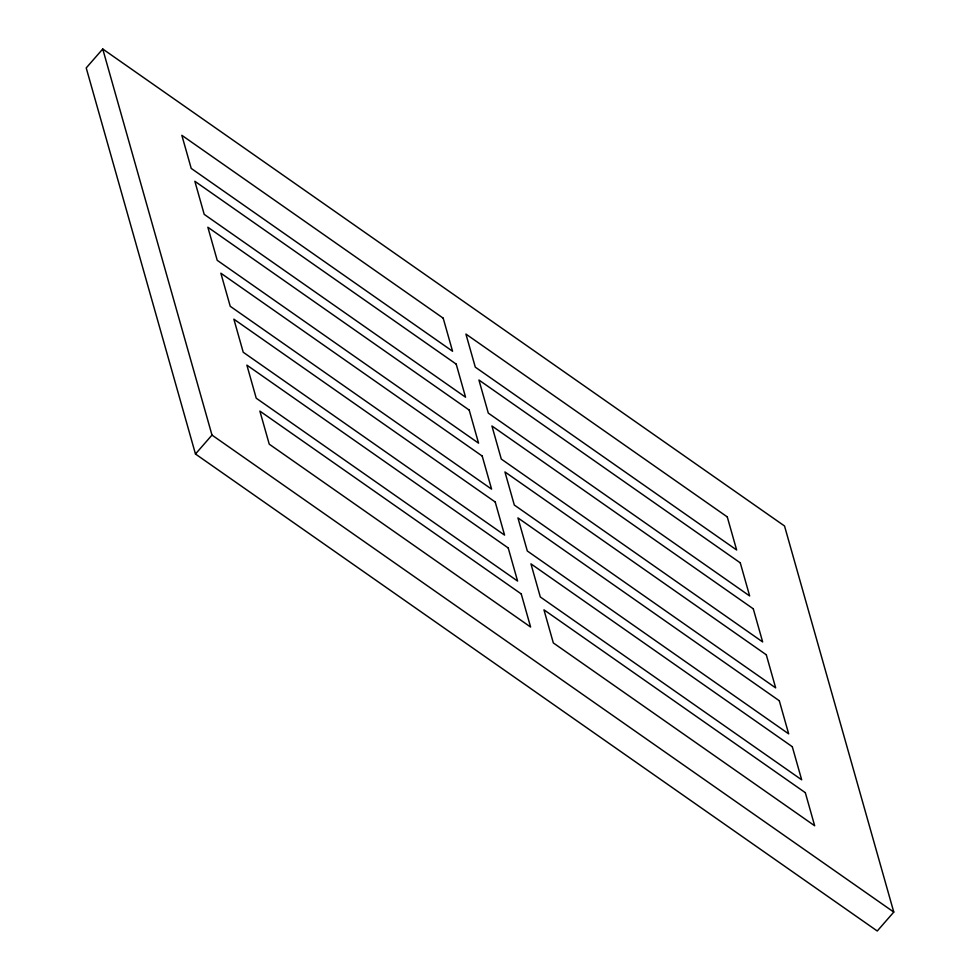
<?xml version="1.0" encoding="UTF-8"?>
<svg xmlns="http://www.w3.org/2000/svg" width="980" height="980" viewBox="0 0 980 980"><rect width="100%" height="100%" fill="white"/><g stroke="black" fill="none" stroke-linecap="round" stroke-linejoin="round"><path stroke-width="1.47" d="M102.741 49L86.216 67.926L195.473 454.01L877.259 931L893.785 912.074L784.527 525.99L102.741 49L211.986 435.083L893.785 912.074M195.473 454.01L211.986 435.083M443.193 318.157L181.839 135.314L191.21 168.401L452.564 351.244L443.193 318.157M727.27 516.901L465.916 334.058L475.288 367.145L736.642 549.988L727.27 516.901M456.202 364.119L194.849 181.275L204.208 214.363L465.561 397.206L456.202 364.119M740.28 562.863L478.926 380.02L488.297 413.107L749.651 595.95L740.28 562.863M469.212 410.081L207.858 227.238L217.217 260.325L478.571 443.168L469.212 410.081M753.289 608.825L491.935 425.982L501.295 459.069L762.648 641.925L753.289 608.825M482.209 456.043L220.855 273.2L230.227 306.287L491.58 489.13L482.209 456.043M766.299 654.787L504.945 471.944L514.304 505.031L775.658 687.886L766.299 654.787M495.219 502.005L233.865 319.162L243.224 352.249L504.577 535.105L495.219 502.005M779.296 700.749L517.942 517.905L527.313 550.993L788.667 733.848L779.296 700.749M508.228 547.967L246.874 365.124L256.233 398.211L517.587 581.067L508.228 547.967M792.306 746.711L530.952 563.868L540.311 596.967L801.677 779.811L792.306 746.711M521.238 593.929L259.872 411.086L269.243 444.173L530.596 627.029L521.238 593.929M805.315 792.673L543.961 609.83L553.32 642.929L814.674 825.773L805.315 792.673"/></g></svg>
